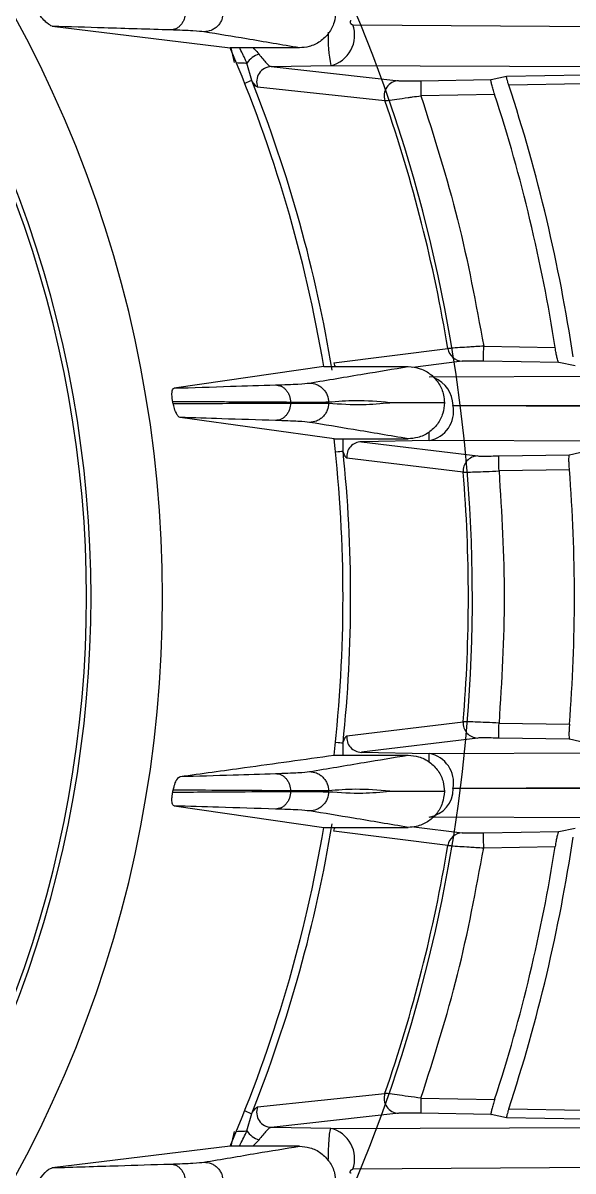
# Model space of a CAD drawing. Extents: x 17.1 to 113.1, y 3.8 to 84.5.
# Drawn here: x 108.75 to 109.666, y 34.902 to 36.811 of the extents above; entities that cross this region are included whole.
import ezdxf

# ---------------------------------------------------------------- set-up
doc = ezdxf.new("R2010")
doc.units = 0
doc.header["$MEASUREMENT"] = 0
doc.layers.add('OBJECT', color=7, linetype='CONTINUOUS')

msp = doc.modelspace()

# ---------------------------------------------------------------- linework, layer by layer
at = {"layer": 'OBJECT'}
for p, q in [((108.7987, 36.8053), (109.0946, 36.7695)), ((109.299, 36.8078), (109.9507, 36.8029)), ((109.2101, 36.7695), (109.0946, 36.7695)), ((109.102, 36.745), (109.0968, 36.7695)), ((109.1308, 36.7154), (109.1227, 36.7441)), ((109.1632, 36.7382), (109.2622, 36.7399)), ((109.1632, 36.7382), (109.3753, 36.7147)), ((109.2622, 36.7399), (109.9127, 36.7381)), ((109.5549, 36.7226), (109.6823, 36.7248)), ((109.3523, 36.6816), (109.1406, 36.7041)), ((109.412, 36.7148), (109.5291, 36.7169)), ((109.5291, 36.7169), (109.5549, 36.7226)), ((109.6826, 36.7098), (109.5585, 36.7076)), ((109.5351, 36.692), (109.4124, 36.6898)), ((109.2676, 36.2456), (109.4572, 36.2695)), ((109.5169, 36.2735), (109.6357, 36.2714)), ((109.4812, 36.2485), (109.3987, 36.2382)), ((109.6417, 36.2463), (109.5164, 36.2485)), ((109.669, 36.2406), (109.6417, 36.2463)), ((109.2507, 36.2395), (109.0016, 36.2037)), ((109.2507, 36.2395), (109.391, 36.2395)), ((109.4262, 36.2224), (110.0414, 36.2248)), ((109.1954, 36.1801), (109.1954, 36.1789)), ((109.2587, 36.1802), (109.2587, 36.1788)), ((109.4513, 36.1796), (109.4513, 36.1794)), ((109.4658, 36.1751), (110.081, 36.1765)), ((110.0816, 36.1708), (109.4659, 36.1743)), ((109.2677, 36.1195), (109.0115, 36.1549)), ((109.2677, 36.1195), (109.391, 36.1195)), ((109.2827, 36.099), (109.2828, 36.1195)), ((109.4263, 36.1167), (109.3132, 36.1147)), ((109.3132, 36.1147), (109.507, 36.091)), ((110.0419, 36.1142), (109.4263, 36.1167)), ((109.5419, 36.091), (109.6596, 36.0931)), ((109.6596, 36.0931), (109.6854, 36.0988)), ((109.4827, 36.0639), (109.2889, 36.0872)), ((109.6595, 36.0681), (109.5423, 36.066)), ((109.2889, 35.6257), (109.4827, 35.649)), ((109.5423, 35.6469), (109.6595, 35.6449)), ((109.507, 35.622), (109.3132, 35.5983)), ((109.6596, 35.6199), (109.5419, 35.6219)), ((109.6854, 35.6142), (109.6596, 35.6199)), ((109.2828, 35.5935), (109.2827, 35.6139)), ((109.3132, 35.5983), (109.4263, 35.5963)), ((109.4263, 35.5963), (110.0419, 35.5987)), ((109.2677, 35.5935), (109.391, 35.5935)), ((109.4659, 35.5386), (110.0816, 35.5421)), ((109.1954, 35.5329), (109.1954, 35.5341)), ((109.2587, 35.5328), (109.2587, 35.5342)), ((109.4513, 35.5334), (109.4513, 35.5336)), ((110.081, 35.5365), (109.4658, 35.5379)), ((109.0016, 35.5092), (109.2507, 35.4735)), ((110.0414, 35.4882), (109.4262, 35.4906)), ((109.2507, 35.4735), (109.391, 35.4735)), ((109.4572, 35.4435), (109.2676, 35.4674)), ((109.4005, 35.4746), (109.4812, 35.4644)), ((109.5164, 35.4645), (109.6417, 35.4667)), ((109.6417, 35.4667), (109.669, 35.4724)), ((109.5169, 35.4395), (109.6357, 35.4416)), ((109.1406, 35.0088), (109.3523, 35.0313)), ((109.4124, 35.0231), (109.5351, 35.021)), ((109.5585, 35.0053), (109.6826, 35.0032)), ((109.1227, 34.9688), (109.1308, 34.9976)), ((109.3753, 34.9982), (109.1632, 34.9748)), ((109.5291, 34.9961), (109.412, 34.9981)), ((109.5549, 34.9904), (109.5291, 34.9961)), ((109.6823, 34.9882), (109.5549, 34.9904)), ((109.0968, 34.9435), (109.102, 34.9679)), ((109.2622, 34.9731), (109.1632, 34.9748)), ((109.2622, 34.9731), (109.9127, 34.9749)), ((109.1429, 34.9539), (109.1324, 34.9435)), ((109.0946, 34.9435), (108.7987, 34.9076)), ((109.2101, 34.9435), (109.0946, 34.9435)), ((109.9507, 34.91), (109.299, 34.9051))]:
    msp.add_line(p, q, dxfattribs=at)
at = {"layer": 'OBJECT', "flags": 128}
for points in [[(109.105, 36.7449), (109.1051, 36.7449), (109.1081, 36.7448), (109.111, 36.7446), (109.1137, 36.7445), (109.1163, 36.7444), (109.1187, 36.7443), (109.1208, 36.7442), (109.1227, 36.7441)], [(109.119, 36.7107), (109.1197, 36.711), (109.1231, 36.7123), (109.126, 36.7135), (109.1283, 36.7144), (109.1299, 36.715), (109.1308, 36.7154)], [(109.412, 36.7148), (109.412, 36.7143), (109.412, 36.7128), (109.4121, 36.7105), (109.4121, 36.7074), (109.4122, 36.7036), (109.4123, 36.6993), (109.4123, 36.6947), (109.4124, 36.6898)], [(109.5164, 36.2485), (109.5165, 36.249), (109.5165, 36.2505), (109.5165, 36.2528), (109.5166, 36.2559), (109.5166, 36.2597), (109.5167, 36.264), (109.5168, 36.2686), (109.5169, 36.2735)], [(109.2676, 36.2456), (109.2687, 36.2414), (109.2695, 36.2395)], [(109.4513, 36.1796), (109.4508, 36.1795), (109.4504, 36.1795)], [(109.2701, 36.0977), (109.2709, 36.0978), (109.2745, 36.0982), (109.2776, 36.0985), (109.28, 36.0987), (109.2817, 36.0989), (109.2827, 36.099)], [(109.5423, 36.066), (109.5422, 36.0709), (109.5421, 36.0755), (109.5421, 36.0798), (109.542, 36.0835), (109.5419, 36.0867), (109.5419, 36.089), (109.5419, 36.0905), (109.5419, 36.091)], [(109.5419, 35.6219), (109.5419, 35.6225), (109.5419, 35.624), (109.5419, 35.6263), (109.542, 35.6294), (109.5421, 35.6332), (109.5421, 35.6375), (109.5422, 35.6421), (109.5423, 35.6469)], [(109.2701, 35.6153), (109.2709, 35.6152), (109.2745, 35.6148), (109.2776, 35.6145), (109.28, 35.6142), (109.2817, 35.614), (109.2827, 35.6139)], [(109.2676, 35.4674), (109.2687, 35.4716), (109.2695, 35.4735)], [(109.5169, 35.4395), (109.5168, 35.4443), (109.5167, 35.449), (109.5166, 35.4533), (109.5166, 35.457), (109.5165, 35.4601), (109.5165, 35.4625), (109.5165, 35.4639), (109.5164, 35.4645)], [(109.4124, 35.0231), (109.4123, 35.0183), (109.4123, 35.0136), (109.4122, 35.0094), (109.4121, 35.0056), (109.4121, 35.0025), (109.412, 35.0001), (109.412, 34.9987), (109.412, 34.9981)], [(109.119, 35.0023), (109.1197, 35.002), (109.1231, 35.0006), (109.126, 34.9995), (109.1283, 34.9986), (109.1299, 34.9979), (109.1308, 34.9976)], [(109.105, 34.9681), (109.1051, 34.9681), (109.1081, 34.9682), (109.111, 34.9683), (109.1137, 34.9685), (109.1163, 34.9686), (109.1187, 34.9687), (109.1208, 34.9688), (109.1227, 34.9688)]]:
    msp.add_lwpolyline(points, dxfattribs=at)
at = {"layer": 'OBJECT'}
for centre, radius, start, end in [((106.9727, 35.8565), 2.5253, 210.4122, 85.5186), ((106.9727, 35.8565), 2.0098, 315.4001, 44.5999), ((106.9727, 35.8565), 1.8907, 318.3698, 41.6302), ((106.9727, 35.8565), 1.8831, 318.6329, 41.3671), ((109.2501, 36.7904), 0.0519, 283.406, 19.6377), ((109.5383, 36.7885), 0.2804, 178.5529, 189.989), ((106.9727, 35.8565), 2.31, 9.5438, 23.2808), ((109.1537, 36.7232), 0.0374, 106.7508, 146.0151), ((109.1639, 36.7132), 0.025, 91.5268, 201.1216), ((106.9727, 35.8565), 2.3227, 9.3487, 21.7023), ((109.3759, 36.6897), 0.025, 91.5016, 198.9274), ((106.9727, 35.8565), 2.7223, 8.4312, 18.2199), ((106.9727, 35.8565), 2.6951, 8.8556, 18.0596), ((106.9727, 35.8565), 2.5186, 9.4377, 19.1243), ((109.4818, 36.2735), 0.0249, 189.2364, 268.6972), ((109.4149, 36.174), 0.0509, 1.1524, 67.2578), ((109.4172, 36.1653), 0.0495, 280.5999, 10.4822), ((106.9727, 35.8565), 2.31, 353.4625, 6.5375), ((109.3138, 36.0897), 0.025, 91.3834, 185.6936), ((106.9727, 35.8565), 2.3227, 354.0063, 5.9937), ((109.5076, 36.066), 0.025, 91.3777, 184.7406), ((106.9727, 35.8565), 2.5186, 355.2757, 4.7243), ((106.9727, 35.8565), 2.6951, 355.497, 4.503), ((109.5076, 35.647), 0.025, 175.2587, 268.6235), ((109.3138, 35.6232), 0.025, 174.3071, 268.6159), ((109.4172, 35.5476), 0.0495, 349.5178, 79.4001), ((109.419, 35.5369), 0.0468, 278.9258, 1.2809), ((106.9727, 35.8565), 2.31, 336.7192, 350.4562), ((106.9727, 35.8565), 2.3227, 338.2977, 350.6513), ((109.4818, 35.4395), 0.0249, 91.3023, 170.7641), ((106.9727, 35.8565), 2.7223, 341.7801, 351.5688), ((106.9727, 35.8565), 2.5186, 340.8757, 350.5623), ((106.9727, 35.8565), 2.6951, 341.9404, 351.1444), ((109.3759, 35.0232), 0.025, 161.0723, 268.4992), ((109.1639, 34.9998), 0.025, 158.8786, 268.4739), ((109.1537, 34.9898), 0.0374, 213.9858, 253.2494), ((109.2501, 34.9226), 0.0519, 340.3625, 76.5938)]:
    msp.add_arc(centre, radius, start, end, dxfattribs=at)
for start_param, end_param in [(0.194908, 0.196859), (6.086326, 6.088277)]:
    msp.add_ellipse((107.3339, 35.8565), major_axis=(1.6983, 0), ratio=0.977124, start_param=start_param, end_param=end_param, dxfattribs=at)
for points, knots in [([(108.7987, 36.8053), (108.796, 36.8066), (108.7919, 36.8086), (108.7835, 36.8168), (108.7775, 36.8247), (108.7744, 36.8286)], [0, 0, 0, 0, 0.472798, 0.731903, 1, 1, 1, 1]), ([(109.0198, 36.8272), (109.0195, 36.8237), (109.019, 36.8183), (109.0159, 36.8118), (109.0128, 36.8073), (109.0089, 36.8037), (109.0033, 36.8002), (108.9986, 36.7996), (108.9956, 36.7992)], [0, 0, 0, 0, 0.239579, 0.368445, 0.500005, 0.631568, 0.760427, 1, 1, 1, 1]), ([(109.0831, 36.828), (109.0827, 36.824), (109.082, 36.8178), (109.078, 36.8104), (109.0739, 36.8053), (109.0689, 36.8012), (109.0615, 36.7972), (109.0553, 36.7965), (109.0513, 36.7961)], [0, 0, 0, 0, 0.239486, 0.368382, 0.499999, 0.63162, 0.760515, 1, 1, 1, 1]), ([(109.2705, 36.8294), (109.2699, 36.8235), (109.2688, 36.8109), (109.2597, 36.7933), (109.2451, 36.7792), (109.2277, 36.7709), (109.2155, 36.7699), (109.2101, 36.7695)], [0, 0, 0, 0, 0.187681, 0.400357, 0.613502, 0.827951, 1, 1, 1, 1]), ([(108.9956, 36.7992), (108.9587, 36.8003), (108.8928, 36.8024), (108.8275, 36.8044), (108.7987, 36.8053)], [0, 0, 0, 0, 0.55999, 1, 1, 1, 1]), ([(109.0513, 36.7961), (109.0466, 36.7966), (109.037, 36.7977), (109.0094, 36.7987), (108.9956, 36.7992)], [0, 0, 0, 0, 0.498895, 1, 1, 1, 1]), ([(109.2963, 36.8144), (109.2959, 36.8144), (109.2954, 36.8143), (109.2949, 36.8139), (109.2946, 36.8134), (109.2945, 36.8128), (109.2945, 36.8121), (109.2947, 36.8114), (109.2951, 36.8104), (109.2959, 36.8094), (109.2969, 36.8085), (109.298, 36.808), (109.2987, 36.8079), (109.299, 36.8078)], [0, 0, 0, 0, 0.13574, 0.194591, 0.250843, 0.311563, 0.37511, 0.438068, 0.500883, 0.619799, 0.750938, 0.873701, 1, 1, 1, 1]), ([(109.2101, 36.7695), (109.181, 36.7744), (109.1289, 36.7833), (109.0751, 36.7922), (109.0513, 36.7961)], [0, 0, 0, 0, 0.560011, 1, 1, 1, 1]), ([(109.1227, 36.7441), (109.1223, 36.745), (109.1216, 36.7465), (109.1204, 36.7492), (109.1189, 36.7527), (109.1159, 36.759), (109.1129, 36.7648), (109.1108, 36.7689), (109.1105, 36.7695)], [0, 0, 0, 0, 0.12034, 0.194799, 0.319353, 0.535996, 0.929099, 1, 1, 1, 1]), ([(109.1329, 36.7695), (109.1336, 36.7689), (109.1375, 36.7655), (109.1405, 36.7619), (109.1429, 36.759)], [0, 0, 0, 0, 0.177895, 1, 1, 1, 1]), ([(109.1429, 36.759), (109.1472, 36.7535), (109.1538, 36.7451), (109.1602, 36.7392), (109.1622, 36.7385), (109.1632, 36.7382)], [0, 0, 0, 0, 0.49808, 0.757942, 1, 1, 1, 1]), ([(109.1406, 36.7041), (109.1394, 36.7047), (109.137, 36.7059), (109.1328, 36.7122), (109.1308, 36.7154)], [0, 0, 0, 0, 0.5023, 1, 1, 1, 1]), ([(109.3753, 36.7147), (109.3764, 36.7147), (109.3785, 36.7146), (109.3874, 36.7145), (109.3989, 36.7146), (109.4076, 36.7148), (109.412, 36.7148)], [0, 0, 0, 0, 0.249807, 0.499703, 0.749172, 1, 1, 1, 1]), ([(109.5351, 36.692), (109.5341, 36.6948), (109.5323, 36.7005), (109.5302, 36.7082), (109.529, 36.7137), (109.5287, 36.7165), (109.529, 36.7168), (109.5291, 36.7169)], [0, 0, 0, 0, 0.227002, 0.45429, 0.673652, 0.882634, 1, 1, 1, 1]), ([(109.5585, 36.7076), (109.5579, 36.7093), (109.5568, 36.7128), (109.5555, 36.7173), (109.5548, 36.7207), (109.5546, 36.7223), (109.5548, 36.7225), (109.5549, 36.7226)], [0, 0, 0, 0, 0.227061, 0.454411, 0.673655, 0.882511, 1, 1, 1, 1]), ([(109.3523, 36.6816), (109.3539, 36.6818), (109.3572, 36.6821), (109.3715, 36.684), (109.3865, 36.6862), (109.4004, 36.6881), (109.4076, 36.6892), (109.4124, 36.6898)], [0, 0, 0, 0, 0.239222, 0.499413, 0.74903, 0.834919, 1, 1, 1, 1]), ([(109.4124, 36.6898), (109.4342, 36.6215), (109.4777, 36.4849), (109.5038, 36.3439), (109.5169, 36.2735)], [0, 0, 0, 0, 0.5, 1, 1, 1, 1]), ([(109.5169, 36.2735), (109.5125, 36.2732), (109.5043, 36.2727), (109.4905, 36.2719), (109.4755, 36.2709), (109.462, 36.27), (109.4588, 36.2696), (109.4572, 36.2695)], [0, 0, 0, 0, 0.1505014, 0.284212, 0.5005745, 0.7571542, 1, 1, 1, 1]), ([(109.6417, 36.2463), (109.6414, 36.2466), (109.6408, 36.2473), (109.6395, 36.2517), (109.638, 36.2582), (109.6367, 36.2652), (109.636, 36.2697), (109.6357, 36.2714)], [0, 0, 0, 0, 0.215814, 0.431528, 0.649865, 0.870922, 1, 1, 1, 1]), ([(109.5164, 36.2485), (109.5122, 36.2485), (109.5037, 36.2487), (109.4925, 36.2487), (109.4842, 36.2487), (109.4822, 36.2486), (109.4812, 36.2485)], [0, 0, 0, 0, 0.250056, 0.500017, 0.749736, 1, 1, 1, 1]), ([(109.2269, 36.2122), (109.2572, 36.2173), (109.3111, 36.2264), (109.3666, 36.2355), (109.391, 36.2395)], [0, 0, 0, 0, 0.560008, 1, 1, 1, 1]), ([(109.391, 36.2395), (109.3978, 36.2388), (109.4115, 36.2375), (109.4296, 36.227), (109.4433, 36.2116), (109.4503, 36.1948), (109.451, 36.1839), (109.4513, 36.1796)], [0, 0, 0, 0, 0.217202, 0.434334, 0.650167, 0.86439, 1, 1, 1, 1]), ([(109.0016, 36.2037), (109.0328, 36.2047), (109.0885, 36.2065), (109.1453, 36.2083), (109.1703, 36.209)], [0, 0, 0, 0, 0.560034, 1, 1, 1, 1]), ([(109.1703, 36.209), (109.1843, 36.2095), (109.2121, 36.2105), (109.222, 36.2116), (109.2269, 36.2122)], [0, 0, 0, 0, 0.5007266, 1, 1, 1, 1]), ([(109.1703, 36.209), (109.1735, 36.2086), (109.1783, 36.208), (109.1841, 36.2044), (109.1881, 36.2006), (109.1914, 36.196), (109.1945, 36.1893), (109.1951, 36.1837), (109.1954, 36.1801)], [0, 0, 0, 0, 0.239579, 0.368437, 0.5, 0.631566, 0.760425, 1, 1, 1, 1]), ([(109.2269, 36.2122), (109.2309, 36.2117), (109.2371, 36.2111), (109.2444, 36.2071), (109.2495, 36.2029), (109.2536, 36.1978), (109.2576, 36.1904), (109.2583, 36.1842), (109.2587, 36.1802)], [0, 0, 0, 0, 0.2394857, 0.3683804, 0.4999968, 0.631618, 0.7605141, 1, 1, 1, 1]), ([(108.9994, 36.1811), (108.9992, 36.182), (108.9988, 36.184), (108.9983, 36.1873), (108.998, 36.191), (108.9979, 36.1955), (108.9987, 36.2021), (109.0004, 36.203), (109.0016, 36.2037)], [0, 0, 0, 0, 0.052382, 0.104943, 0.166385, 0.263155, 0.457421, 1, 1, 1, 1]), ([(109.1954, 36.1801), (109.1588, 36.1803), (109.0935, 36.1807), (109.0281, 36.1809), (108.9994, 36.1811)], [0, 0, 0, 0, 0.560003, 1, 1, 1, 1]), ([(109, 36.1779), (109.0365, 36.1781), (109.1016, 36.1786), (109.1668, 36.1788), (109.1954, 36.1789)], [0, 0, 0, 0, 0.560005, 1, 1, 1, 1]), ([(109.0115, 36.1549), (109.0105, 36.1554), (109.0087, 36.1561), (109.0056, 36.1608), (109.003, 36.1668), (109.001, 36.1734), (109.0003, 36.1766), (109, 36.1779)], [0, 0, 0, 0, 0.307718, 0.5778428, 0.8496888, 0.9387044, 1, 1, 1, 1]), ([(109.1954, 36.1789), (109.1951, 36.1753), (109.1945, 36.1697), (109.1914, 36.163), (109.1881, 36.1583), (109.1841, 36.1546), (109.1783, 36.151), (109.1735, 36.1503), (109.1703, 36.1499)], [0, 0, 0, 0, 0.23958, 0.368438, 0.500003, 0.631562, 0.760422, 1, 1, 1, 1]), ([(109.2587, 36.1802), (109.2529, 36.1801), (109.2413, 36.18), (109.2107, 36.18), (109.1954, 36.1801)], [0, 0, 0, 0, 0.499957, 1, 1, 1, 1]), ([(109.1954, 36.1789), (109.2107, 36.1789), (109.2413, 36.1789), (109.2529, 36.1788), (109.2587, 36.1788)], [0, 0, 0, 0, 0.500043, 1, 1, 1, 1]), ([(109.2587, 36.1788), (109.2583, 36.1748), (109.2576, 36.1686), (109.2536, 36.1611), (109.2495, 36.156), (109.2444, 36.1519), (109.2371, 36.1479), (109.2309, 36.1472), (109.2269, 36.1468)], [0, 0, 0, 0, 0.239486, 0.368377, 0.499999, 0.631619, 0.760514, 1, 1, 1, 1]), ([(109.3605, 36.1795), (109.3415, 36.1812), (109.3076, 36.1842), (109.2736, 36.1814), (109.2587, 36.1802)], [0, 0, 0, 0, 0.560058, 1, 1, 1, 1]), ([(109.2587, 36.1788), (109.2777, 36.1775), (109.3116, 36.1752), (109.3456, 36.1782), (109.3605, 36.1795)], [0, 0, 0, 0, 0.5599417, 1, 1, 1, 1]), ([(109.4504, 36.1795), (109.4504, 36.1795), (109.4335, 36.1795), (109.4061, 36.1795), (109.3764, 36.1795), (109.3633, 36.1795), (109.3606, 36.1795), (109.3605, 36.1795)], [0, 0, 0, 0, 0.002275, 0.563506, 0.91051, 0.997261, 1, 1, 1, 1]), ([(109.4513, 36.1794), (109.4508, 36.1735), (109.4497, 36.1609), (109.4405, 36.1433), (109.4259, 36.1292), (109.4085, 36.1209), (109.3964, 36.1199), (109.391, 36.1195)], [0, 0, 0, 0, 0.187684, 0.400357, 0.613504, 0.827953, 1, 1, 1, 1]), ([(109.4504, 36.1795), (109.4506, 36.1795), (109.4509, 36.1794), (109.4512, 36.1794), (109.4513, 36.1794)], [0, 0, 0, 0, 0.560015, 1, 1, 1, 1]), ([(109.4659, 36.1743), (109.4658, 36.1743), (109.4658, 36.1743), (109.4657, 36.1744), (109.4656, 36.1745), (109.4656, 36.1745), (109.4655, 36.1746), (109.4655, 36.1747), (109.4655, 36.1748), (109.4656, 36.1749), (109.4656, 36.1749), (109.4656, 36.175), (109.4657, 36.175), (109.4657, 36.175), (109.4658, 36.1751)], [0, 0, 0, 0, 0.14846, 0.270216, 0.325866, 0.380992, 0.499258, 0.560332, 0.615032, 0.666467, 0.718978, 0.77612, 0.84064, 1, 1, 1, 1]), ([(109.1703, 36.1499), (109.1405, 36.1509), (109.0872, 36.1525), (109.0346, 36.1542), (109.0115, 36.1549)], [0, 0, 0, 0, 0.559976, 1, 1, 1, 1]), ([(109.2269, 36.1468), (109.222, 36.1473), (109.2121, 36.1484), (109.1843, 36.1494), (109.1703, 36.1499)], [0, 0, 0, 0, 0.4992734, 1, 1, 1, 1]), ([(109.391, 36.1195), (109.3608, 36.1246), (109.307, 36.1337), (109.2514, 36.1428), (109.2269, 36.1468)], [0, 0, 0, 0, 0.56001, 1, 1, 1, 1]), ([(109.4263, 36.1167), (109.4263, 36.1171), (109.4263, 36.1179), (109.4262, 36.1232), (109.4261, 36.1277), (109.4261, 36.1308), (109.4261, 36.1309)], [0, 0, 0, 0, 0.354096, 0.682714, 0.985808, 1, 1, 1, 1]), ([(109.2889, 36.0872), (109.288, 36.0878), (109.2861, 36.089), (109.2838, 36.0957), (109.2827, 36.099)], [0, 0, 0, 0, 0.500843, 1, 1, 1, 1]), ([(109.6595, 36.0681), (109.6593, 36.0709), (109.6589, 36.0765), (109.6587, 36.0839), (109.6587, 36.0896), (109.6591, 36.0926), (109.6594, 36.0929), (109.6596, 36.0931)], [0, 0, 0, 0, 0.216324, 0.432666, 0.648512, 0.864293, 1, 1, 1, 1]), ([(109.507, 36.091), (109.508, 36.0909), (109.5099, 36.0908), (109.5182, 36.0908), (109.5292, 36.0908), (109.5376, 36.091), (109.5419, 36.091)], [0, 0, 0, 0, 0.249993, 0.499943, 0.749547, 1, 1, 1, 1]), ([(109.4827, 36.0639), (109.4842, 36.0639), (109.4874, 36.0639), (109.5014, 36.0644), (109.5205, 36.0651), (109.535, 36.0657), (109.5423, 36.066)], [0, 0, 0, 0, 0.235026, 0.499887, 0.74993, 1, 1, 1, 1]), ([(109.5423, 35.6469), (109.5351, 35.6473), (109.5206, 35.6479), (109.5019, 35.6486), (109.4877, 35.649), (109.4844, 35.649), (109.4827, 35.649)], [0, 0, 0, 0, 0.249951, 0.499907, 0.745028, 1, 1, 1, 1]), ([(109.6595, 35.6449), (109.6593, 35.6421), (109.6589, 35.6365), (109.6587, 35.629), (109.6587, 35.6234), (109.6591, 35.6204), (109.6594, 35.62), (109.6596, 35.6199)], [0, 0, 0, 0, 0.216324, 0.432667, 0.648514, 0.864292, 1, 1, 1, 1]), ([(109.2827, 35.6139), (109.2838, 35.6173), (109.2861, 35.6239), (109.288, 35.6251), (109.2889, 35.6257)], [0, 0, 0, 0, 0.500466, 1, 1, 1, 1]), ([(109.5419, 35.6219), (109.5376, 35.622), (109.5292, 35.6221), (109.5182, 35.6222), (109.5099, 35.6222), (109.508, 35.6221), (109.507, 35.622)], [0, 0, 0, 0, 0.250007, 0.499959, 0.74959, 1, 1, 1, 1]), ([(109.0115, 35.558), (109.0473, 35.5629), (109.1329, 35.5748), (109.2181, 35.5866), (109.2677, 35.5935)], [0, 0, 0, 0, 0.4174352, 1, 1, 1, 1]), ([(109.2269, 35.5662), (109.2572, 35.5713), (109.3111, 35.5804), (109.3666, 35.5895), (109.391, 35.5935)], [0, 0, 0, 0, 0.560008, 1, 1, 1, 1]), ([(109.391, 35.5935), (109.3969, 35.593), (109.4096, 35.5919), (109.4274, 35.5827), (109.4417, 35.568), (109.45, 35.5507), (109.4509, 35.5388), (109.4513, 35.5336)], [0, 0, 0, 0, 0.1876001, 0.4047628, 0.6207737, 0.8351753, 1, 1, 1, 1]), ([(109.4261, 35.5821), (109.4261, 35.5822), (109.4261, 35.5853), (109.4262, 35.5897), (109.4263, 35.5951), (109.4263, 35.5959), (109.4263, 35.5963)], [0, 0, 0, 0, 0.010432, 0.314675, 0.644536, 1, 1, 1, 1]), ([(109.0115, 35.558), (109.0408, 35.559), (109.0932, 35.5606), (109.1468, 35.5623), (109.1703, 35.563)], [0, 0, 0, 0, 0.560038, 1, 1, 1, 1]), ([(109.1703, 35.563), (109.1843, 35.5635), (109.2121, 35.5645), (109.222, 35.5656), (109.2269, 35.5662)], [0, 0, 0, 0, 0.5007266, 1, 1, 1, 1]), ([(109.1703, 35.563), (109.1735, 35.5626), (109.1783, 35.562), (109.1841, 35.5584), (109.1881, 35.5546), (109.1914, 35.55), (109.1945, 35.5433), (109.1951, 35.5377), (109.1954, 35.5341)], [0, 0, 0, 0, 0.239578, 0.368434, 0.499997, 0.631562, 0.76042, 1, 1, 1, 1]), ([(109.2269, 35.5662), (109.2309, 35.5657), (109.2371, 35.5651), (109.2444, 35.5611), (109.2495, 35.5569), (109.2536, 35.5518), (109.2576, 35.5444), (109.2583, 35.5382), (109.2587, 35.5342)], [0, 0, 0, 0, 0.239486, 0.368381, 0.500001, 0.631618, 0.760514, 1, 1, 1, 1]), ([(109, 35.5351), (109.0004, 35.5366), (109.0013, 35.5407), (109.0034, 35.5473), (109.0072, 35.5556), (109.0098, 35.557), (109.0115, 35.558)], [0, 0, 0, 0, 0.0729686, 0.1943384, 0.4686987, 1, 1, 1, 1]), ([(109.0016, 35.5092), (109.0008, 35.5096), (108.9993, 35.5104), (108.9981, 35.5146), (108.998, 35.5202), (108.9981, 35.5233), (108.9985, 35.5268), (108.9989, 35.5296), (108.9992, 35.5313), (108.9994, 35.5319)], [0, 0, 0, 0, 0.347786, 0.698122, 0.777968, 0.858339, 0.911739, 0.965437, 1, 1, 1, 1]), ([(108.9994, 35.5319), (109.036, 35.5323), (109.1013, 35.5329), (109.1667, 35.5329), (109.1954, 35.5329)], [0, 0, 0, 0, 0.560014, 1, 1, 1, 1]), ([(109.1954, 35.5341), (109.159, 35.5344), (109.0938, 35.5351), (109.0287, 35.5351), (109, 35.5351)], [0, 0, 0, 0, 0.5600153, 1, 1, 1, 1]), ([(109.1954, 35.5329), (109.1951, 35.5293), (109.1945, 35.5237), (109.1914, 35.517), (109.1881, 35.5123), (109.1841, 35.5086), (109.1783, 35.505), (109.1735, 35.5043), (109.1703, 35.5039)], [0, 0, 0, 0, 0.23958, 0.368438, 0.500003, 0.631566, 0.760422, 1, 1, 1, 1]), ([(109.2587, 35.5342), (109.2529, 35.5341), (109.2413, 35.534), (109.2107, 35.534), (109.1954, 35.5341)], [0, 0, 0, 0, 0.499957, 1, 1, 1, 1]), ([(109.1954, 35.5329), (109.2107, 35.5329), (109.2413, 35.5329), (109.2529, 35.5328), (109.2587, 35.5328)], [0, 0, 0, 0, 0.500043, 1, 1, 1, 1]), ([(109.2587, 35.5328), (109.2583, 35.5288), (109.2576, 35.5226), (109.2536, 35.5151), (109.2495, 35.51), (109.2444, 35.5059), (109.2371, 35.5019), (109.2309, 35.5012), (109.2269, 35.5008)], [0, 0, 0, 0, 0.239486, 0.368382, 0.499999, 0.631619, 0.760514, 1, 1, 1, 1]), ([(109.3605, 35.5335), (109.3415, 35.5352), (109.3076, 35.5382), (109.2736, 35.5354), (109.2587, 35.5342)], [0, 0, 0, 0, 0.560058, 1, 1, 1, 1]), ([(109.2587, 35.5328), (109.2777, 35.5315), (109.3116, 35.5292), (109.3456, 35.5322), (109.3605, 35.5335)], [0, 0, 0, 0, 0.5599417, 1, 1, 1, 1]), ([(109.3605, 35.5335), (109.3606, 35.5335), (109.3775, 35.5335), (109.4047, 35.5335), (109.4346, 35.5335), (109.4477, 35.5335), (109.4504, 35.5335), (109.4504, 35.5335)], [0, 0, 0, 0, 0.002739, 0.563971, 0.910975, 0.997725, 1, 1, 1, 1]), ([(109.4513, 35.5334), (109.4506, 35.5267), (109.4493, 35.5133), (109.439, 35.4954), (109.4239, 35.4819), (109.4069, 35.4746), (109.3956, 35.4738), (109.391, 35.4735)], [0, 0, 0, 0, 0.212706, 0.425418, 0.638708, 0.85337, 1, 1, 1, 1]), ([(109.4513, 35.5336), (109.4511, 35.5336), (109.4508, 35.5335), (109.4506, 35.5335), (109.4504, 35.5335)], [0, 0, 0, 0, 0.560018, 1, 1, 1, 1]), ([(109.4504, 35.5335), (109.4506, 35.5335), (109.4509, 35.5334), (109.4512, 35.5334), (109.4513, 35.5334)], [0, 0, 0, 0, 0.560015, 1, 1, 1, 1]), ([(109.4658, 35.5379), (109.4657, 35.5379), (109.4657, 35.5379), (109.4656, 35.538), (109.4656, 35.538), (109.4656, 35.5381), (109.4655, 35.5381), (109.4655, 35.5382), (109.4655, 35.5383), (109.4656, 35.5384), (109.4656, 35.5385), (109.4657, 35.5386), (109.4658, 35.5386), (109.4658, 35.5386), (109.4659, 35.5386)], [0, 0, 0, 0, 0.156114, 0.220098, 0.277037, 0.329652, 0.38159, 0.436517, 0.497311, 0.615066, 0.669946, 0.725272, 0.848175, 1, 1, 1, 1]), ([(109.1703, 35.5039), (109.1387, 35.5049), (109.0821, 35.5067), (109.0262, 35.5085), (109.0016, 35.5092)], [0, 0, 0, 0, 0.55998, 1, 1, 1, 1]), ([(109.2269, 35.5008), (109.222, 35.5013), (109.2121, 35.5024), (109.1843, 35.5034), (109.1703, 35.5039)], [0, 0, 0, 0, 0.4992734, 1, 1, 1, 1]), ([(109.391, 35.4735), (109.3608, 35.4786), (109.307, 35.4877), (109.2514, 35.4968), (109.2269, 35.5008)], [0, 0, 0, 0, 0.56001, 1, 1, 1, 1]), ([(109.4812, 35.4644), (109.4822, 35.4644), (109.4841, 35.4642), (109.4925, 35.4642), (109.5037, 35.4643), (109.5122, 35.4644), (109.5164, 35.4645)], [0, 0, 0, 0, 0.249941, 0.499852, 0.749375, 1, 1, 1, 1]), ([(109.6417, 35.4667), (109.6414, 35.4663), (109.6408, 35.4657), (109.6395, 35.4612), (109.638, 35.4547), (109.6367, 35.4478), (109.636, 35.4432), (109.6357, 35.4416)], [0, 0, 0, 0, 0.215815, 0.431524, 0.64986, 0.870923, 1, 1, 1, 1]), ([(109.4124, 35.0231), (109.4342, 35.0914), (109.4777, 35.228), (109.5038, 35.369), (109.5169, 35.4395)], [0, 0, 0, 0, 0.499999, 1, 1, 1, 1]), ([(109.4572, 35.4435), (109.4588, 35.4433), (109.462, 35.443), (109.4755, 35.442), (109.4904, 35.4411), (109.5043, 35.4402), (109.5125, 35.4398), (109.5169, 35.4395)], [0, 0, 0, 0, 0.242737, 0.499208, 0.715648, 0.849423, 1, 1, 1, 1]), ([(109.4124, 35.0231), (109.4052, 35.0242), (109.3907, 35.0262), (109.3715, 35.0289), (109.3572, 35.0309), (109.3539, 35.0312), (109.3523, 35.0313)], [0, 0, 0, 0, 0.250031, 0.49996, 0.760476, 1, 1, 1, 1]), ([(109.1308, 34.9976), (109.1328, 35.0007), (109.137, 35.007), (109.1394, 35.0082), (109.1406, 35.0088)], [0, 0, 0, 0, 0.500681, 1, 1, 1, 1]), ([(109.5351, 35.021), (109.5341, 35.0181), (109.5323, 35.0124), (109.5302, 35.0048), (109.529, 34.9992), (109.5287, 34.9965), (109.529, 34.9962), (109.5291, 34.9961)], [0, 0, 0, 0, 0.226997, 0.454286, 0.673654, 0.882632, 1, 1, 1, 1]), ([(109.5585, 35.0053), (109.5579, 35.0036), (109.5568, 35.0002), (109.5555, 34.9956), (109.5548, 34.9923), (109.5546, 34.9906), (109.5548, 34.9905), (109.5549, 34.9904)], [0, 0, 0, 0, 0.227063, 0.454414, 0.673651, 0.882512, 1, 1, 1, 1]), ([(109.412, 34.9981), (109.4076, 34.9982), (109.3989, 34.9983), (109.3874, 34.9984), (109.3785, 34.9984), (109.3764, 34.9983), (109.3753, 34.9982)], [0, 0, 0, 0, 0.250217, 0.500124, 0.749998, 1, 1, 1, 1]), ([(109.1102, 34.9435), (109.1143, 34.9513), (109.1189, 34.9602), (109.1223, 34.9679), (109.1227, 34.9688)], [0, 0, 0, 0, 0.878879, 1, 1, 1, 1]), ([(109.1632, 34.9748), (109.1622, 34.9744), (109.1602, 34.9737), (109.1538, 34.9678), (109.1472, 34.9595), (109.1429, 34.9539)], [0, 0, 0, 0, 0.2417113, 0.5011668, 1, 1, 1, 1]), ([(109.2581, 34.9193), (109.2583, 34.926), (109.2587, 34.9398), (109.2598, 34.9574), (109.2611, 34.9703), (109.2618, 34.9721), (109.2622, 34.9731)], [0, 0, 0, 0, 0.237257, 0.489191, 0.744675, 1, 1, 1, 1]), ([(109.0513, 34.9169), (109.0806, 34.9219), (109.1328, 34.9307), (109.1865, 34.9396), (109.2101, 34.9435)], [0, 0, 0, 0, 0.560008, 1, 1, 1, 1]), ([(109.2101, 34.9435), (109.216, 34.943), (109.2287, 34.9419), (109.2466, 34.9327), (109.2609, 34.918), (109.2691, 34.9007), (109.2701, 34.8888), (109.2705, 34.8836)], [0, 0, 0, 0, 0.187598, 0.404759, 0.620773, 0.835171, 1, 1, 1, 1]), ([(108.7987, 34.9076), (108.8352, 34.9088), (108.9004, 34.9108), (108.9665, 34.9129), (108.9956, 34.9138)], [0, 0, 0, 0, 0.560018, 1, 1, 1, 1]), ([(108.9956, 34.9138), (109.0094, 34.9143), (109.037, 34.9153), (109.0466, 34.9164), (109.0513, 34.9169)], [0, 0, 0, 0, 0.501105, 1, 1, 1, 1]), ([(108.9956, 34.9138), (108.9986, 34.9134), (109.0033, 34.9128), (109.0089, 34.9093), (109.0128, 34.9056), (109.0159, 34.9012), (109.019, 34.8947), (109.0195, 34.8893), (109.0198, 34.8858)], [0, 0, 0, 0, 0.239572, 0.368432, 0.499999, 0.63156, 0.760426, 1, 1, 1, 1]), ([(109.0513, 34.9169), (109.0553, 34.9165), (109.0615, 34.9158), (109.0689, 34.9118), (109.0739, 34.9077), (109.078, 34.9026), (109.082, 34.8951), (109.0827, 34.8889), (109.0831, 34.8849)], [0, 0, 0, 0, 0.239486, 0.368379, 0.5, 0.631622, 0.760508, 1, 1, 1, 1]), ([(108.7744, 34.8843), (108.7773, 34.8881), (108.7867, 34.9002), (108.794, 34.9062), (108.7978, 34.9073), (108.7987, 34.9076)], [0, 0, 0, 0, 0.259599, 0.819529, 1, 1, 1, 1]), ([(109.2961, 34.8985), (109.2958, 34.8986), (109.2953, 34.8987), (109.2948, 34.8992), (109.2946, 34.8996), (109.2945, 34.9002), (109.2945, 34.9009), (109.2947, 34.9017), (109.2952, 34.9026), (109.2959, 34.9036), (109.2969, 34.9044), (109.298, 34.905), (109.2987, 34.9051), (109.299, 34.9051)], [0, 0, 0, 0, 0.133104, 0.191566, 0.248259, 0.311432, 0.370763, 0.43233, 0.501556, 0.620735, 0.752086, 0.875604, 1, 1, 1, 1])]:
    msp.add_open_spline(points, degree=3, knots=knots, dxfattribs=at)
msp.add_open_spline([(109.5423, 36.066), (109.5466, 35.9962), (109.5551, 35.8565), (109.5466, 35.7168), (109.5423, 35.6469)], degree=3, dxfattribs=at)

doc.saveas('drawing.dxf')
